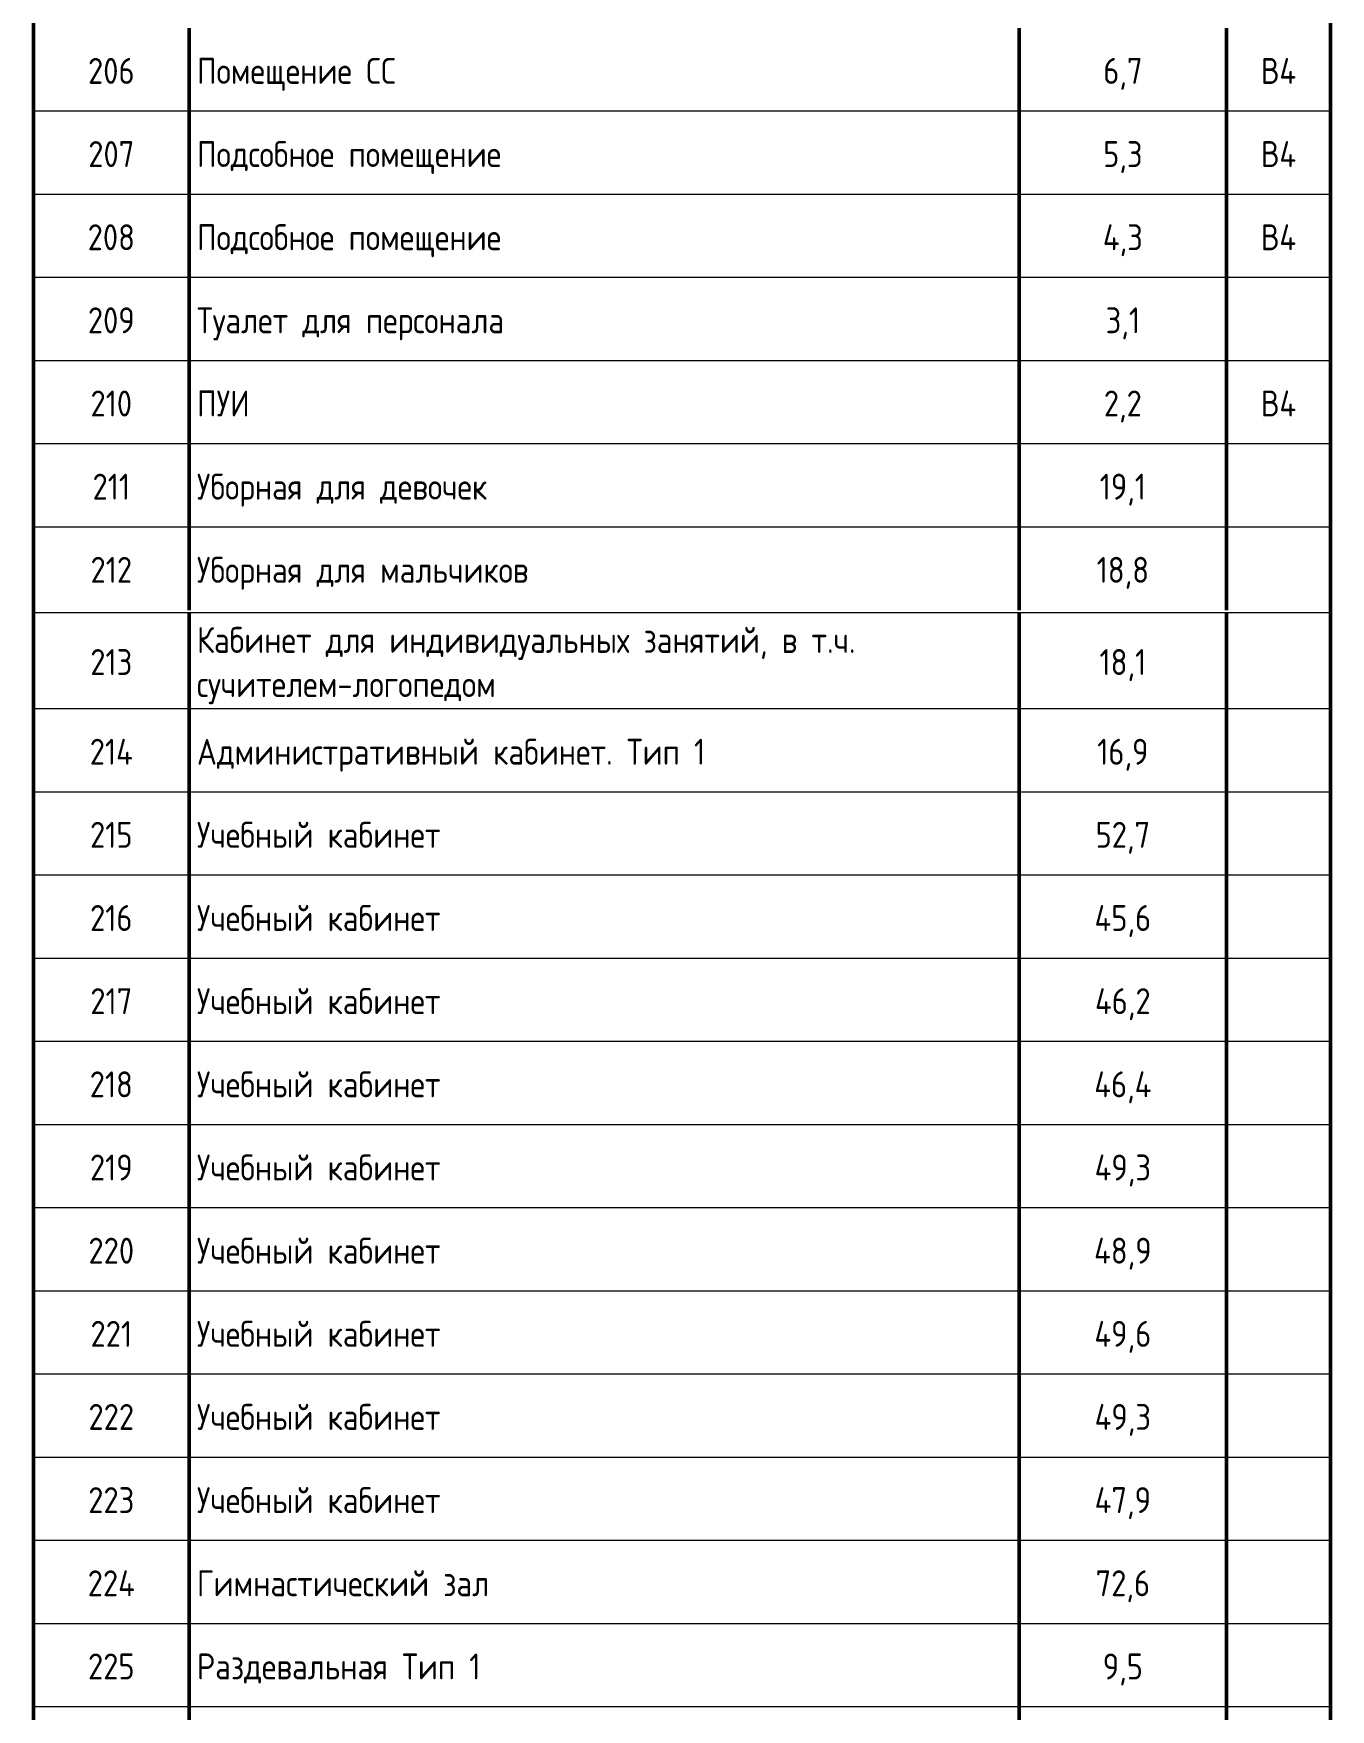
# Model space of a CAD drawing. Header units: millimetres. Extents: x -32 to 417638015, y -35 to 175284279.
# Drawn here: x 854737 to 867238, y 72357 to 88518 of the extents above; entities that cross this region are included whole.
import ezdxf

# ---------------------------------------------------------------- set-up
doc = ezdxf.new("R2010")
doc.units = ezdxf.units.MM
doc.layers.add('Графика', color=7, linetype='Continuous', lineweight=20)
doc.layers.add('Линии', color=7, linetype='Continuous', lineweight=9, true_color=0x00a600)
doc.styles.add('GOST Common_11', font='GOST_Common.ttf', dxfattribs={"width": 0.9, "height": 2.5})

msp = doc.modelspace()

# ---------------------------------------------------------------- linework, layer by layer
at = {"layer": 'Линии', "color": 7, "lineweight": 50}
for p, q in [((854737, 94583), (854737, 82932)), ((867238, 94583), (867238, 82932)), ((856237, 88569), (856237, 87768)), ((864237, 88569), (864237, 87768)), ((866237, 88569), (866237, 87768)), ((867237, 88569), (867237, 87768)), ((856237, 87768), (856237, 86966)), ((864237, 87768), (864237, 86966)), ((866237, 87768), (866237, 86966)), ((867237, 87768), (867237, 86966)), ((856237, 86966), (856237, 86164)), ((864237, 86966), (864237, 86164)), ((866237, 86966), (866237, 86164)), ((867237, 86966), (867237, 86164)), ((856237, 86164), (856237, 85362)), ((864237, 86164), (864237, 85362)), ((866237, 86164), (866237, 85362)), ((867237, 86164), (867237, 85362)), ((856237, 85362), (856237, 84560)), ((864237, 85362), (864237, 84560)), ((866237, 85362), (866237, 84560)), ((867237, 85362), (867237, 84560)), ((856237, 84560), (856237, 83758)), ((864237, 84560), (864237, 83758)), ((866237, 84560), (866237, 83758)), ((867237, 84560), (867237, 83758)), ((856237, 83758), (856237, 82957)), ((864237, 83758), (864237, 82957)), ((866237, 83758), (866237, 82957)), ((867237, 83758), (867237, 82957)), ((856237, 82932), (856237, 82005)), ((864237, 82932), (864237, 82005)), ((866237, 82932), (866237, 82005)), ((867237, 82932), (867237, 82005)), ((856237, 82005), (856237, 81203)), ((864237, 82005), (864237, 81203)), ((866237, 82005), (866237, 81203)), ((867237, 82005), (867237, 81203)), ((856237, 81203), (856237, 80401)), ((864237, 81203), (864237, 80401)), ((866237, 81203), (866237, 80401)), ((867237, 81203), (867237, 80401)), ((856237, 80401), (856237, 79599)), ((864237, 80401), (864237, 79599)), ((866237, 80401), (866237, 79599)), ((867237, 80401), (867237, 79599)), ((856237, 79599), (856237, 78797)), ((864237, 79599), (864237, 78797)), ((866237, 79599), (866237, 78797)), ((867237, 79599), (867237, 78797)), ((856237, 78797), (856237, 77995)), ((864237, 78797), (864237, 77995)), ((866237, 78797), (866237, 77995)), ((867237, 78797), (867237, 77995)), ((856237, 77995), (856237, 77194)), ((864237, 77995), (864237, 77194)), ((866237, 77995), (866237, 77194)), ((867237, 77995), (867237, 77194)), ((856237, 77194), (856237, 76392)), ((864237, 77194), (864237, 76392)), ((866237, 77194), (866237, 76392)), ((867237, 77194), (867237, 76392)), ((856237, 76392), (856237, 75590)), ((864237, 76392), (864237, 75590)), ((866237, 76392), (866237, 75590)), ((867237, 76392), (867237, 75590)), ((856237, 75590), (856237, 74788)), ((864237, 75590), (864237, 74788)), ((866237, 75590), (866237, 74788)), ((867237, 75590), (867237, 74788)), ((856237, 74788), (856237, 73986)), ((864237, 74788), (864237, 73986)), ((866237, 74788), (866237, 73986)), ((867237, 74788), (867237, 73986)), ((856237, 73986), (856237, 73184)), ((864237, 73986), (864237, 73184)), ((866237, 73986), (866237, 73184)), ((867237, 73986), (867237, 73184)), ((856237, 73184), (856237, 72383)), ((864237, 73184), (864237, 72383)), ((866237, 73184), (866237, 72383)), ((867237, 73184), (867237, 72383)), ((856237, 72383), (856237, 71581)), ((864237, 72383), (864237, 71581)), ((866237, 72383), (866237, 71581)), ((867237, 72383), (867237, 71581))]:
    msp.add_line(p, q, dxfattribs=at)
at = {"layer": 'Линии', "color": 7, "lineweight": 20}
for p, q in [((856237, 87768), (854737, 87768)), ((864237, 87768), (856237, 87768)), ((866237, 87768), (864237, 87768)), ((867237, 87768), (866237, 87768)), ((856237, 86966), (854737, 86966)), ((864237, 86966), (856237, 86966)), ((866237, 86966), (864237, 86966)), ((867237, 86966), (866237, 86966)), ((856237, 86164), (854737, 86164)), ((864237, 86164), (856237, 86164)), ((866237, 86164), (864237, 86164)), ((867237, 86164), (866237, 86164)), ((856237, 85362), (854737, 85362)), ((864237, 85362), (856237, 85362)), ((866237, 85362), (864237, 85362)), ((867237, 85362), (866237, 85362)), ((856237, 84560), (854737, 84560)), ((864237, 84560), (856237, 84560)), ((866237, 84560), (864237, 84560)), ((867237, 84560), (866237, 84560)), ((856237, 83758), (854737, 83758)), ((864237, 83758), (856237, 83758)), ((866237, 83758), (864237, 83758)), ((867237, 83758), (866237, 83758)), ((856237, 82932), (854737, 82932)), ((867238, 82932), (854737, 82932)), ((867238, 82932), (854737, 82932)), ((864237, 82932), (856237, 82932)), ((866237, 82932), (864237, 82932)), ((867237, 82932), (866237, 82932)), ((856237, 82005), (854737, 82005)), ((864237, 82005), (856237, 82005)), ((866237, 82005), (864237, 82005)), ((867237, 82005), (866237, 82005)), ((856237, 81203), (854737, 81203)), ((864237, 81203), (856237, 81203)), ((866237, 81203), (864237, 81203)), ((867237, 81203), (866237, 81203)), ((856237, 80401), (854737, 80401)), ((864237, 80401), (856237, 80401)), ((866237, 80401), (864237, 80401)), ((867237, 80401), (866237, 80401)), ((856237, 79599), (854737, 79599)), ((864237, 79599), (856237, 79599)), ((866237, 79599), (864237, 79599)), ((867237, 79599), (866237, 79599)), ((856237, 78797), (854737, 78797)), ((864237, 78797), (856237, 78797)), ((866237, 78797), (864237, 78797)), ((867237, 78797), (866237, 78797)), ((856237, 77995), (854737, 77995)), ((864237, 77995), (856237, 77995)), ((866237, 77995), (864237, 77995)), ((867237, 77995), (866237, 77995)), ((856237, 77194), (854737, 77194)), ((864237, 77194), (856237, 77194)), ((866237, 77194), (864237, 77194)), ((867237, 77194), (866237, 77194)), ((856237, 76392), (854737, 76392)), ((864237, 76392), (856237, 76392)), ((866237, 76392), (864237, 76392)), ((867237, 76392), (866237, 76392)), ((856237, 75590), (854737, 75590)), ((864237, 75590), (856237, 75590)), ((866237, 75590), (864237, 75590)), ((867237, 75590), (866237, 75590)), ((856237, 74788), (854737, 74788)), ((864237, 74788), (856237, 74788)), ((866237, 74788), (864237, 74788)), ((867237, 74788), (866237, 74788)), ((856237, 73986), (854737, 73986)), ((864237, 73986), (856237, 73986)), ((866237, 73986), (864237, 73986)), ((867237, 73986), (866237, 73986)), ((856237, 73184), (854737, 73184)), ((864237, 73184), (856237, 73184)), ((866237, 73184), (864237, 73184)), ((867237, 73184), (866237, 73184)), ((856237, 72383), (854737, 72383)), ((864237, 72383), (856237, 72383)), ((866237, 72383), (864237, 72383)), ((867237, 72383), (866237, 72383))]:
    msp.add_line(p, q, dxfattribs=at)
at = {"layer": 'Линии', "color": 7, "lineweight": 50}
msp.add_lwpolyline([(854737, 82932), (854737, 70278)], dxfattribs=at)

# ---------------------------------------------------------------- texts
at = {"layer": 'Графика', "char_height": 250, "line_spacing_factor": 1.022761, "style": 'GOST Common_11'}
for s, insert, width, attachment_point in [('206', (855487, 88282), 561.18, 2), ('Помещение СС', (856312, 88282), 2286.94, 1), ('6,7', (865237, 88282), 467.65, 2), ('В4', (866737, 88282), 428.42, 2), ('207', (855487, 87480), 561.18, 2), ('Подсобное помещение', (856312, 87480), 3572.22, 1), ('5,3', (865237, 87480), 467.65, 2), ('В4', (866737, 87480), 428.42, 2), ('208', (855487, 86678), 561.18, 2), ('Подсобное помещение', (856312, 86678), 3572.22, 1), ('4,3', (865237, 86678), 494.8, 2), ('В4', (866737, 86678), 428.42, 2), ('209', (855487, 85877), 561.18, 2), ('Туалет для персонала', (856312, 85877), 3692.9, 1), ('3,1', (865237, 85877), 416.36, 2), ('210', (855487, 85075), 509.89, 2), ('ПУИ', (856312, 85075), 642.64, 1), ('2,2', (865237, 85075), 467.65, 2), ('В4', (866737, 85075), 428.42, 2), ('211', (855487, 84273), 458.6, 2), ('Уборная для девочек', (856312, 84273), 3421.36, 1), ('19,1', (865237, 84273), 552.12, 2), ('212', (855487, 83471), 509.89, 2), ('Уборная для мальчиков', (856312, 83471), 3849.79, 1), ('18,8', (865237, 83471), 603.41, 2), ('Кабинет для индивидуальных занятий, в т.ч. сучителем-логопедом', (856312, 82795), 7627.17, 1), ('213', (855487, 82582), 509.89, 2), ('18,1', (865237, 82582), 552.12, 2), ('214', (855487, 81717), 537.04, 2), ('Административный кабинет. Тип 1', (856312, 81717), 5690.2, 1), ('16,9', (865237, 81717), 603.41, 2), ('215', (855487, 80916), 509.89, 2), ('Учебный кабинет', (856312, 80916), 2848.12, 1), ('52,7', (865237, 80916), 654.71, 2), ('216', (855487, 80114), 509.89, 2), ('Учебный кабинет', (856312, 80114), 2848.12, 1), ('45,6', (865237, 80114), 681.86, 2), ('217', (855487, 79312), 509.89, 2), ('Учебный кабинет', (856312, 79312), 2848.12, 1), ('46,2', (865237, 79312), 681.86, 2), ('218', (855487, 78510), 509.89, 2), ('Учебный кабинет', (856312, 78510), 2848.12, 1), ('46,4', (865237, 78510), 709.01, 2), ('219', (855487, 77708), 509.89, 2), ('Учебный кабинет', (856312, 77708), 2848.12, 1), ('49,3', (865237, 77708), 681.86, 2), ('220', (855487, 76906), 561.18, 2), ('Учебный кабинет', (856312, 76906), 2848.12, 1), ('48,9', (865237, 76906), 681.86, 2), ('221', (855487, 76104), 509.89, 2), ('Учебный кабинет', (856312, 76104), 2848.12, 1), ('49,6', (865237, 76104), 681.86, 2), ('222', (855487, 75303), 561.18, 2), ('Учебный кабинет', (856312, 75303), 2848.12, 1), ('49,3', (865237, 75303), 681.86, 2), ('223', (855487, 74501), 561.18, 2), ('Учебный кабинет', (856312, 74501), 2848.12, 1), ('47,9', (865237, 74501), 681.86, 2), ('224', (855487, 73699), 588.33, 2), ('Гимнастический зал', (856312, 73699), 3348.95, 1), ('72,6', (865237, 73699), 654.71, 2), ('225', (855487, 72897), 561.18, 2), ('Раздевальная Тип 1', (856312, 72897), 3252.41, 1), ('9,5', (865237, 72897), 467.65, 2)]:
    msp.add_mtext(s, dxfattribs=dict(at, insert=insert, width=width, attachment_point=attachment_point))

doc.saveas('drawing.dxf')
